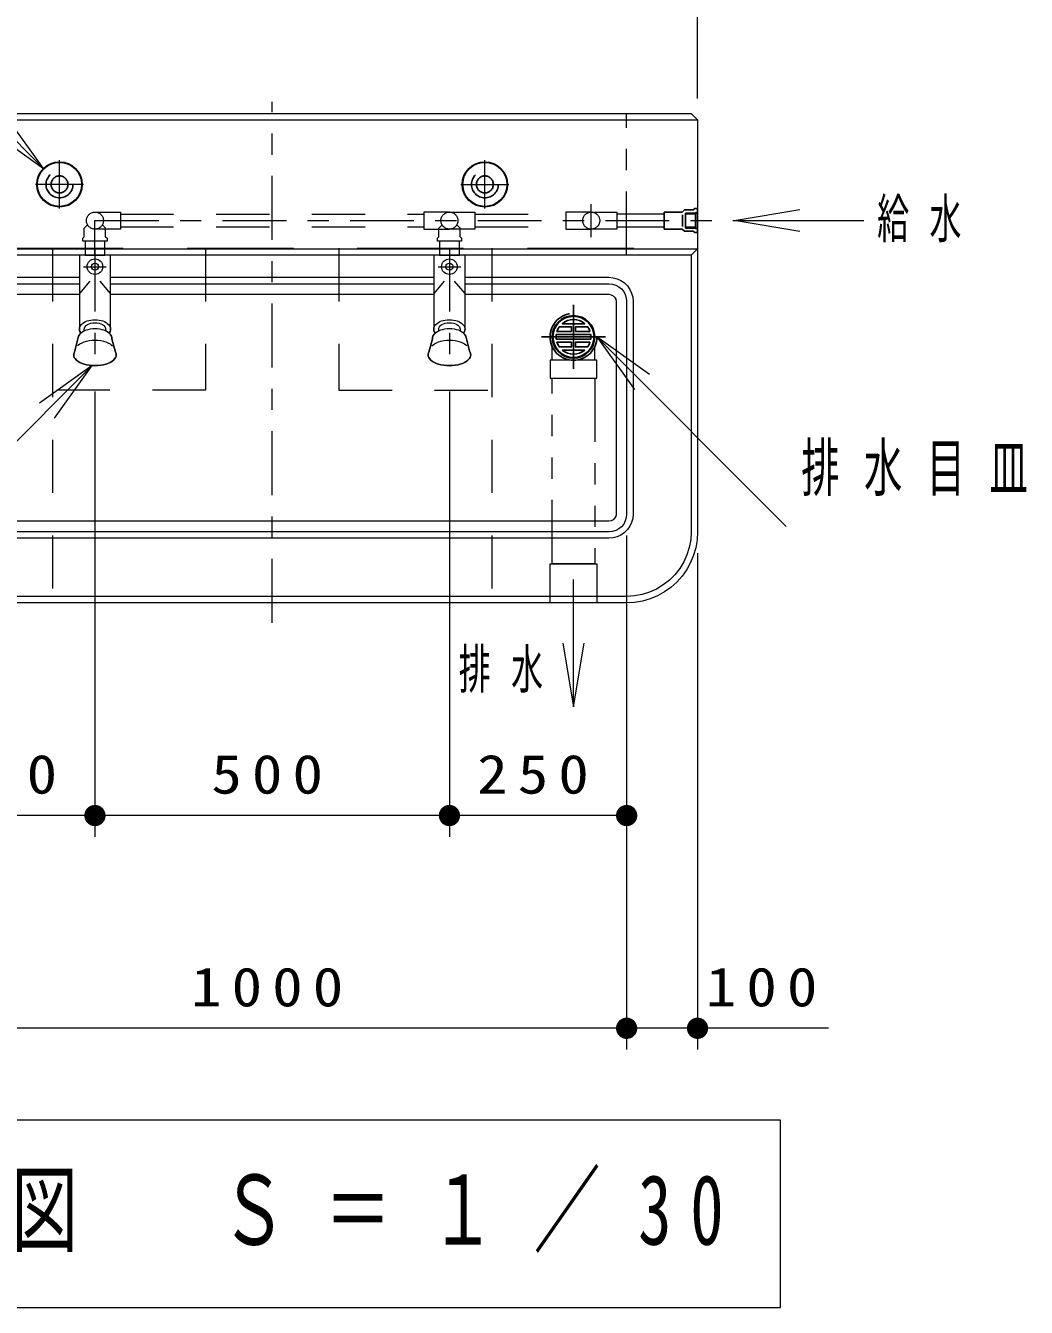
# Model space of a CAD drawing. Units: millimetres on the paper, scale 1:30. Extents: x -385 to 0, y 0 to 338.
# Drawn here: x -309.8 to -262.8, y 176.4 to 236.6 of the extents above; entities that cross this region are included whole.
import ezdxf

# ---------------------------------------------------------------- set-up
doc = ezdxf.new("R2010")
doc.units = ezdxf.units.MM
for name, pattern in [('USER1', [4.5, 2.5, -2]), ('USER2', [6, 3, -1, 1, -1]), ('USER3', [8, 3, -1, 1, -1, 1, -1]), ('USER4', [8, 5, -3])]:
    doc.linetypes.add(name, pattern=pattern)
doc.layers.add('LY_1', color=7, linetype='Continuous', lineweight=13)
doc.styles.add('ＭＳ ゴシック', font='')
doc.styles.get('ＭＳ ゴシック').set_extended_font_data('MS Gothic')

# ---------------------------------------------------------------- blocks, each defined once
blk = doc.blocks.new('filled_dot')
at = {"color": 0, "linetype": 'Continuous', "lineweight": -2, "const_width": 1.25}
blk.add_lwpolyline([(-0.625, 0, 1), (0.625, 0, 1)], format="xyb", close=True, dxfattribs=at)
blk = doc.blocks.new('open_arrow')
at = {"color": 0, "linetype": 'Continuous', "lineweight": -2}
blk.add_lwpolyline([(7.5, 1.25), (0, 0), (7.5, -1.25)], dxfattribs=at)

msp = doc.modelspace()

# ---------------------------------------------------------------- linework, layer by layer
at = {"layer": 'LY_1'}
for p, q in [((-308.997, 229.936), (-326.233, 247.172)), ((-278.243, 233.215), (-278.243, 243.515)), ((-276.431, 227.481), (-270.431, 227.481)), ((-305.843, 224.515), (-290.643, 224.515)), ((-305.843, 224.015), (-290.643, 224.015)), ((-282.976, 222.015), (-274.069, 213.107)), ((-306.711, 220.666), (-331.449, 195.928)), ((-306.576, 219.455), (-306.576, 198.515)), ((-289.909, 219.455), (-289.909, 198.515)), ((-281.576, 212.681), (-281.576, 198.515)), ((-278.243, 211.848), (-278.243, 188.515)), ((-284.076, 204.618), (-284.076, 210.618)), ((-306.576, 199.515), (-314.909, 199.515)), ((-289.909, 199.515), (-306.576, 199.515)), ((-281.576, 199.515), (-289.909, 199.515)), ((-281.576, 198.515), (-281.576, 188.515)), ((-281.576, 189.515), (-314.909, 189.515)), ((-272.078, 189.515), (-281.576, 189.515)), ((-274.343, 185.197), (-322.143, 185.197)), ((-274.343, 176.397), (-274.343, 185.197)), ((-322.143, 176.397), (-274.343, 176.397))]:
    msp.add_line(p, q, dxfattribs=at)
at = {"layer": 'LY_1', "color": 4, "linetype": 'USER2'}
for p, q in [((-298.243, 208.579), (-298.243, 233.063)), ((-283.243, 226.707), (-283.243, 228.256))]:
    msp.add_line(p, q, dxfattribs=at)
at = {"layer": 'LY_1', "color": 253}
for p, q in [((-318.243, 232.215), (-278.243, 232.215)), ((-318.243, 226.148), (-278.243, 226.148)), ((-305.843, 224.815), (-290.643, 224.815)), ((-306.816, 224.635), (-307.309, 224.048)), ((-305.843, 224.048), (-306.336, 224.635)), ((-290.149, 224.635), (-290.643, 224.048)), ((-289.176, 224.048), (-289.669, 224.635))]:
    msp.add_line(p, q, dxfattribs=at)
at = {"layer": 'LY_1', "color": 253, "linetype": 'USER3'}
msp.add_line((-281.576, 225.848), (-281.576, 232.515), dxfattribs=at)
at = {"layer": 'LY_1', "color": 253, "linetype": 'USER2'}
for p, q in [((-308.243, 228.048), (-308.243, 230.315)), ((-288.243, 228.048), (-288.243, 230.315)), ((-307.109, 229.181), (-309.376, 229.181)), ((-289.376, 229.181), (-287.109, 229.181)), ((-306.576, 226.202), (-306.576, 220.455)), ((-289.909, 226.202), (-289.909, 220.455)), ((-307.109, 225.315), (-306.043, 225.315)), ((-290.443, 225.315), (-289.376, 225.315))]:
    msp.add_line(p, q, dxfattribs=at)
at = {"layer": 'LY_1', "color": 4, "linetype": 'USER1'}
for p, q in [((-305.376, 227.781), (-291.109, 227.781)), ((-288.709, 227.781), (-284.443, 227.781)), ((-279.809, 227.781), (-282.043, 227.781)), ((-307.076, 227.131), (-306.924, 227.284)), ((-306.076, 227.131), (-306.228, 227.284)), ((-305.376, 227.181), (-291.109, 227.181)), ((-290.409, 227.131), (-290.257, 227.284)), ((-289.409, 227.131), (-289.562, 227.284)), ((-288.709, 227.181), (-284.443, 227.181)), ((-282.043, 227.181), (-279.809, 227.181)), ((-307.143, 226.648), (-307.076, 226.715)), ((-307.143, 226.515), (-307.143, 226.648)), ((-307.076, 226.715), (-307.076, 227.131)), ((-306.076, 226.715), (-306.076, 227.131)), ((-306.076, 226.715), (-306.009, 226.648)), ((-306.009, 226.648), (-306.009, 226.515)), ((-290.476, 226.648), (-290.409, 226.715)), ((-290.476, 226.515), (-290.476, 226.648)), ((-290.409, 226.715), (-290.409, 227.131)), ((-289.409, 226.715), (-289.409, 227.131)), ((-289.409, 226.715), (-289.343, 226.648)), ((-289.343, 226.648), (-289.343, 226.515)), ((-306.009, 226.515), (-307.143, 226.515)), ((-289.343, 226.515), (-290.476, 226.515))]:
    msp.add_line(p, q, dxfattribs=at)
at = {"layer": 'LY_1', "color": 4, "linetype": 'USER3', "lineweight": 25}
msp.add_line((-278.943, 227.204), (-278.943, 227.759), dxfattribs=at)
at = {"layer": 'LY_1', "color": 4, "linetype": 'USER4', "lineweight": 25}
for p, q in [((-278.809, 227.831), (-278.809, 227.132)), ((-278.809, 227.831), (-278.343, 227.831)), ((-278.809, 227.792), (-278.343, 227.792)), ((-278.343, 227.848), (-278.243, 227.848)), ((-278.343, 227.848), (-278.343, 227.115)), ((-278.809, 227.171), (-278.343, 227.171)), ((-278.809, 227.132), (-278.343, 227.132)), ((-278.343, 227.115), (-278.243, 227.115))]:
    msp.add_line(p, q, dxfattribs=at)
at = {"layer": 'LY_1', "linetype": 'USER4'}
msp.add_line((-318.243, 226.181), (-278.243, 226.181), dxfattribs=at)
at = {"layer": 'LY_1', "color": 253, "linetype": 'USER1'}
for p, q in [((-308.576, 226.181), (-308.576, 209.515)), ((-287.909, 226.181), (-287.909, 209.515))]:
    msp.add_line(p, q, dxfattribs=at)
at = {"layer": 'LY_1', "color": 3, "linetype": 'USER2', "lineweight": 25}
for p, q in [((-284.076, 223.515), (-284.076, 220.515)), ((-282.576, 222.015), (-285.576, 222.015))]:
    msp.add_line(p, q, dxfattribs=at)
at = {"layer": 'LY_1', "color": 3, "lineweight": 25}
for p, q in [((-284.609, 222.633), (-283.543, 222.633)), ((-284.609, 221.396), (-283.543, 221.396))]:
    msp.add_line(p, q, dxfattribs=at)
at = {"layer": 'LY_1', "color": 3, "linetype": 'USER3'}
for p, q in [((-285.076, 220.915), (-285.076, 221.557)), ((-283.076, 220.915), (-283.076, 221.557))]:
    msp.add_line(p, q, dxfattribs=at)
at = {"layer": 'LY_1'}
for points in [[(-318.243, 226.148), (-318.243, 232.215), (-317.943, 232.515), (-278.543, 232.515), (-278.243, 232.215), (-278.243, 226.148), (-278.543, 225.848), (-317.943, 225.848)], [(-307.309, 225.848), (-307.309, 222.381), (-307.304, 222.327), (-307.287, 222.275), (-307.261, 222.227), (-307.25, 222.211), (-307.238, 222.195), (-307.283, 222.149), (-307.323, 222.097), (-307.352, 222.045), (-307.37, 221.988), (-307.376, 221.928), (-307.541, 221.302), (-307.56, 221.26), (-307.572, 221.215), (-307.576, 221.168), (-307.569, 221.107), (-307.548, 221.048), (-307.514, 220.996), (-307.446, 220.923), (-307.369, 220.861), (-307.283, 220.81), (-307.185, 220.766), (-307.084, 220.73), (-306.98, 220.703), (-306.846, 220.68), (-306.711, 220.666), (-306.576, 220.661), (-306.44, 220.666), (-306.305, 220.68), (-306.172, 220.703), (-306.068, 220.73), (-305.967, 220.766), (-305.869, 220.81), (-305.783, 220.861), (-305.706, 220.923), (-305.637, 220.996), (-305.604, 221.048), (-305.583, 221.107), (-305.576, 221.168), (-305.58, 221.215), (-305.592, 221.26), (-305.611, 221.302), (-305.776, 221.928), (-305.782, 221.988), (-305.8, 222.045), (-305.829, 222.097), (-305.869, 222.149), (-305.914, 222.195), (-305.902, 222.211), (-305.891, 222.227), (-305.864, 222.275), (-305.848, 222.327), (-305.843, 222.381), (-305.843, 225.848)], [(-290.643, 225.848), (-290.643, 222.381), (-290.637, 222.327), (-290.621, 222.275), (-290.594, 222.227), (-290.583, 222.211), (-290.571, 222.195), (-290.617, 222.149), (-290.657, 222.097), (-290.685, 222.045), (-290.703, 221.988), (-290.709, 221.928), (-290.874, 221.302), (-290.893, 221.26), (-290.905, 221.215), (-290.909, 221.168), (-290.902, 221.107), (-290.881, 221.048), (-290.848, 220.996), (-290.78, 220.923), (-290.702, 220.861), (-290.616, 220.81), (-290.519, 220.766), (-290.417, 220.73), (-290.313, 220.703), (-290.18, 220.68), (-290.045, 220.666), (-289.909, 220.661), (-289.774, 220.666), (-289.639, 220.68), (-289.505, 220.703), (-289.401, 220.73), (-289.3, 220.766), (-289.202, 220.81), (-289.117, 220.861), (-289.039, 220.923), (-288.971, 220.996), (-288.937, 221.048), (-288.916, 221.107), (-288.909, 221.168), (-288.913, 221.215), (-288.925, 221.26), (-288.944, 221.302), (-289.109, 221.928), (-289.115, 221.988), (-289.133, 222.045), (-289.162, 222.097), (-289.202, 222.149), (-289.247, 222.195), (-289.235, 222.211), (-289.224, 222.227), (-289.198, 222.275), (-289.181, 222.327), (-289.176, 222.381), (-289.176, 225.848)]]:
    msp.add_lwpolyline(points, close=True, dxfattribs=at)
at = {"layer": 'LY_1', "color": 4, "linetype": 'USER1'}
for points in [[(-306.576, 227.881), (-305.376, 227.881), (-305.376, 227.081), (-306.576, 227.081)], [(-289.909, 227.881), (-291.109, 227.881), (-291.109, 227.081), (-289.909, 227.081)], [(-289.909, 227.881), (-288.709, 227.881), (-288.709, 227.081), (-289.909, 227.081)], [(-283.243, 227.881), (-284.443, 227.881), (-284.443, 227.081), (-283.243, 227.081)], [(-283.243, 227.881), (-282.043, 227.881), (-282.043, 227.081), (-283.243, 227.081)]]:
    msp.add_lwpolyline(points, dxfattribs=at)
at = {"layer": 'LY_1', "color": 4, "lineweight": 25}
msp.add_lwpolyline([(-279.809, 227.881), (-278.959, 227.881), (-278.859, 227.981), (-278.443, 227.981), (-278.376, 228.048), (-278.243, 228.048), (-278.243, 226.915), (-278.376, 226.915), (-278.443, 226.981), (-278.859, 226.981), (-278.959, 227.081), (-279.809, 227.081)], close=True, dxfattribs=at)
at = {"layer": 'LY_1', "color": 4, "linetype": 'USER2'}
msp.add_lwpolyline([(-306.576, 225.848), (-306.576, 227.481), (-276.431, 227.481)], dxfattribs=at)
at = {"layer": 'LY_1'}
for points in [[(-278.243, 226.181), (-278.243, 212.848), (-278.264, 212.475), (-278.326, 212.106), (-278.43, 211.747), (-278.573, 211.402), (-278.753, 211.075), (-278.97, 210.77), (-279.219, 210.491), (-279.498, 210.242), (-279.802, 210.026), (-280.13, 209.845), (-280.475, 209.702), (-280.834, 209.598), (-281.203, 209.536), (-281.576, 209.515), (-314.909, 209.515)], [(-289.176, 224.515), (-282.409, 224.515), (-282.247, 224.499), (-282.09, 224.451), (-281.946, 224.374), (-281.82, 224.271), (-281.716, 224.144), (-281.639, 224), (-281.592, 223.844), (-281.576, 223.681), (-281.576, 213.681), (-281.592, 213.519), (-281.639, 213.363), (-281.716, 213.218), (-281.82, 213.092), (-281.946, 212.989), (-282.09, 212.912), (-282.247, 212.864), (-282.409, 212.848), (-314.076, 212.848)], [(-314.076, 224.515), (-307.309, 224.515)], [(-289.176, 224.015), (-282.409, 224.015), (-282.306, 223.998), (-282.213, 223.951), (-282.14, 223.877), (-282.092, 223.784), (-282.076, 223.681), (-282.076, 213.681), (-282.092, 213.578), (-282.14, 213.486), (-282.213, 213.412), (-282.306, 213.364), (-282.409, 213.348), (-314.076, 213.348)], [(-314.076, 224.015), (-307.309, 224.015)]]:
    msp.add_lwpolyline(points, dxfattribs=at)
at = {"layer": 'LY_1', "color": 253, "linetype": 'USER1'}
for points in [[(-301.376, 226.181), (-301.376, 219.515), (-308.576, 219.515)], [(-295.109, 226.181), (-295.109, 219.515), (-287.909, 219.515)]]:
    msp.add_lwpolyline(points, dxfattribs=at)
at = {"layer": 'LY_1', "color": 4, "linetype": 'USER1'}
for points in [[(-306.109, 226.515), (-307.043, 226.515), (-307.043, 225.848), (-306.109, 225.848)], [(-289.443, 226.515), (-290.376, 226.515), (-290.376, 225.848), (-289.443, 225.848)]]:
    msp.add_lwpolyline(points, close=True, dxfattribs=at)
at = {"layer": 'LY_1', "color": 253}
for points in [[(-278.543, 225.848), (-278.543, 212.848), (-278.565, 212.483), (-278.631, 212.122), (-278.74, 211.772), (-278.89, 211.438), (-279.08, 211.125), (-279.305, 210.837), (-279.564, 210.578), (-279.853, 210.352), (-280.166, 210.162), (-280.5, 210.012), (-280.85, 209.903), (-281.21, 209.837), (-281.576, 209.815), (-314.909, 209.815)], [(-305.843, 222.381), (-305.843, 225.848), (-307.309, 225.848), (-307.309, 222.381)], [(-289.176, 222.381), (-289.176, 225.848), (-290.643, 225.848), (-290.643, 222.381)], [(-289.176, 224.815), (-282.409, 224.815), (-282.212, 224.798), (-282.022, 224.746), (-281.843, 224.663), (-281.681, 224.55), (-281.541, 224.41), (-281.428, 224.248), (-281.344, 224.069), (-281.293, 223.878), (-281.276, 223.681), (-281.276, 213.681), (-281.293, 213.485), (-281.344, 213.294), (-281.428, 213.115), (-281.541, 212.953), (-281.681, 212.813), (-281.843, 212.7), (-282.022, 212.616), (-282.212, 212.565), (-282.409, 212.548), (-314.076, 212.548)], [(-314.076, 224.815), (-307.309, 224.815)], [(-307.238, 222.196), (-307.25, 222.211), (-307.261, 222.227), (-307.287, 222.275), (-307.304, 222.327), (-307.309, 222.381), (-307.304, 222.436), (-307.287, 222.488), (-307.261, 222.536), (-307.213, 222.596), (-307.157, 222.649), (-307.094, 222.693), (-307.023, 222.731), (-306.948, 222.762), (-306.87, 222.786), (-306.773, 222.805), (-306.675, 222.817), (-306.576, 222.821), (-306.477, 222.817), (-306.379, 222.805), (-306.282, 222.786), (-306.204, 222.762), (-306.129, 222.731), (-306.057, 222.693), (-305.995, 222.649), (-305.939, 222.596), (-305.891, 222.536), (-305.864, 222.488), (-305.848, 222.436), (-305.843, 222.381), (-305.848, 222.327), (-305.864, 222.275), (-305.891, 222.227), (-305.902, 222.211), (-305.914, 222.196)], [(-307.076, 222.303), (-307.076, 222.381), (-307.072, 222.419), (-307.061, 222.454), (-307.043, 222.487), (-307.01, 222.528), (-306.972, 222.564), (-306.929, 222.594), (-306.855, 222.631), (-306.776, 222.657), (-306.677, 222.675), (-306.576, 222.681), (-306.475, 222.675), (-306.376, 222.657), (-306.297, 222.631), (-306.222, 222.594), (-306.18, 222.564), (-306.141, 222.528), (-306.109, 222.487), (-306.091, 222.454), (-306.08, 222.419), (-306.076, 222.381), (-306.076, 222.303)], [(-290.571, 222.196), (-290.583, 222.211), (-290.594, 222.227), (-290.621, 222.275), (-290.637, 222.327), (-290.643, 222.381), (-290.637, 222.436), (-290.621, 222.488), (-290.594, 222.536), (-290.546, 222.596), (-290.491, 222.649), (-290.428, 222.693), (-290.356, 222.731), (-290.281, 222.762), (-290.203, 222.786), (-290.106, 222.805), (-290.008, 222.817), (-289.909, 222.821), (-289.81, 222.817), (-289.712, 222.805), (-289.615, 222.786), (-289.538, 222.762), (-289.462, 222.731), (-289.391, 222.693), (-289.328, 222.649), (-289.272, 222.596), (-289.224, 222.536), (-289.198, 222.488), (-289.181, 222.436), (-289.176, 222.381), (-289.181, 222.327), (-289.198, 222.275), (-289.224, 222.227), (-289.235, 222.211), (-289.247, 222.196)], [(-290.409, 222.303), (-290.409, 222.381), (-290.405, 222.419), (-290.394, 222.454), (-290.376, 222.487), (-290.344, 222.528), (-290.306, 222.564), (-290.263, 222.594), (-290.189, 222.631), (-290.11, 222.657), (-290.01, 222.675), (-289.909, 222.681), (-289.808, 222.675), (-289.709, 222.657), (-289.63, 222.631), (-289.556, 222.594), (-289.513, 222.564), (-289.475, 222.528), (-289.442, 222.487), (-289.424, 222.454), (-289.413, 222.419), (-289.409, 222.381), (-289.409, 222.303)], [(-307.401, 221.598), (-307.344, 221.645), (-307.283, 221.686), (-307.185, 221.738), (-307.083, 221.78), (-306.977, 221.812), (-306.844, 221.84), (-306.711, 221.856), (-306.576, 221.862)], [(-306.576, 221.862), (-306.441, 221.856), (-306.307, 221.84), (-306.175, 221.812), (-306.069, 221.78), (-305.967, 221.738), (-305.869, 221.686), (-305.808, 221.645), (-305.751, 221.598)], [(-290.734, 221.598), (-290.677, 221.645), (-290.616, 221.686), (-290.519, 221.738), (-290.416, 221.78), (-290.31, 221.812), (-290.178, 221.84), (-290.044, 221.856), (-289.909, 221.862)], [(-289.909, 221.862), (-289.775, 221.856), (-289.641, 221.84), (-289.509, 221.812), (-289.402, 221.78), (-289.3, 221.738), (-289.202, 221.686), (-289.141, 221.645), (-289.085, 221.598)]]:
    msp.add_lwpolyline(points, dxfattribs=at)
for points in [[(-306.576, 220.662), (-306.711, 220.666), (-306.846, 220.68), (-306.98, 220.703), (-307.084, 220.73), (-307.185, 220.766), (-307.283, 220.81), (-307.369, 220.861), (-307.446, 220.923), (-307.514, 220.996), (-307.548, 221.048), (-307.569, 221.107), (-307.576, 221.168), (-307.572, 221.215), (-307.56, 221.26), (-307.541, 221.302), (-307.376, 221.928), (-307.37, 221.988), (-307.352, 222.045), (-307.323, 222.097), (-307.271, 222.162), (-307.21, 222.22), (-307.142, 222.268), (-307.063, 222.309), (-306.981, 222.343), (-306.896, 222.369), (-306.791, 222.391), (-306.684, 222.404), (-306.576, 222.408), (-306.468, 222.404), (-306.361, 222.391), (-306.255, 222.369), (-306.17, 222.343), (-306.088, 222.309), (-306.01, 222.268), (-305.942, 222.22), (-305.881, 222.162), (-305.829, 222.097), (-305.8, 222.045), (-305.782, 221.988), (-305.776, 221.928), (-305.611, 221.302), (-305.592, 221.26), (-305.58, 221.215), (-305.576, 221.168), (-305.583, 221.107), (-305.604, 221.048), (-305.637, 220.996), (-305.706, 220.923), (-305.783, 220.861), (-305.869, 220.81), (-305.967, 220.766), (-306.068, 220.73), (-306.172, 220.703), (-306.305, 220.68), (-306.44, 220.666)], [(-289.909, 220.662), (-290.045, 220.666), (-290.18, 220.68), (-290.313, 220.703), (-290.417, 220.73), (-290.519, 220.766), (-290.616, 220.81), (-290.702, 220.861), (-290.78, 220.923), (-290.848, 220.996), (-290.881, 221.048), (-290.902, 221.107), (-290.909, 221.168), (-290.905, 221.215), (-290.893, 221.26), (-290.874, 221.302), (-290.709, 221.928), (-290.703, 221.988), (-290.685, 222.045), (-290.657, 222.097), (-290.604, 222.162), (-290.543, 222.22), (-290.475, 222.268), (-290.397, 222.309), (-290.315, 222.343), (-290.23, 222.369), (-290.124, 222.391), (-290.017, 222.404), (-289.909, 222.408), (-289.801, 222.404), (-289.694, 222.391), (-289.589, 222.369), (-289.504, 222.343), (-289.422, 222.309), (-289.344, 222.268), (-289.275, 222.22), (-289.214, 222.162), (-289.162, 222.097), (-289.133, 222.045), (-289.115, 221.988), (-289.109, 221.928), (-288.944, 221.302), (-288.925, 221.26), (-288.913, 221.215), (-288.909, 221.168), (-288.916, 221.107), (-288.937, 221.048), (-288.971, 220.996), (-289.039, 220.923), (-289.117, 220.861), (-289.202, 220.81), (-289.3, 220.766), (-289.401, 220.73), (-289.505, 220.703), (-289.639, 220.68), (-289.774, 220.666)]]:
    msp.add_lwpolyline(points, close=True, dxfattribs=at)
at = {"layer": 'LY_1', "color": 3, "lineweight": 25}
for points in [[(-284.167, 222.27), (-284.852, 222.27), (-284.823, 222.345), (-284.787, 222.417), (-284.744, 222.485), (-284.167, 222.485)], [(-283.3, 222.27), (-283.985, 222.27), (-283.985, 222.485), (-283.408, 222.485), (-283.365, 222.417), (-283.329, 222.345)], [(-284.885, 222.122), (-283.266, 222.122), (-283.26, 222.051), (-283.26, 221.979), (-283.266, 221.907), (-284.885, 221.907), (-284.892, 221.979), (-284.892, 222.051)], [(-284.167, 221.759), (-284.852, 221.759), (-284.823, 221.684), (-284.787, 221.612), (-284.744, 221.544), (-284.167, 221.544)], [(-283.3, 221.759), (-283.985, 221.759), (-283.985, 221.544), (-283.408, 221.544), (-283.365, 221.612), (-283.329, 221.684)]]:
    msp.add_lwpolyline(points, close=True, dxfattribs=at)
at = {"layer": 'LY_1', "color": 3, "linetype": 'USER3'}
for points in [[(-285.176, 220.915), (-285.176, 220.081), (-282.976, 220.081), (-282.976, 220.915)], [(-285.176, 211.348), (-282.976, 211.348), (-282.976, 209.515), (-285.176, 209.515)]]:
    msp.add_lwpolyline(points, close=True, dxfattribs=at)
msp.add_lwpolyline([(-283.076, 220.081), (-283.076, 211.348), (-285.076, 211.348), (-285.076, 220.081)], dxfattribs=at)
at = {"layer": 'LY_1', "color": 253}
for centre, radius in [((-308.243, 229.181), 1.067), ((-308.243, 229.181), 1.033), ((-288.243, 229.181), 1.067), ((-288.243, 229.181), 1.033), ((-306.576, 225.315), 0.367), ((-306.576, 225.315), 0.167), ((-289.909, 225.315), 0.367), ((-289.909, 225.315), 0.167)]:
    msp.add_circle(centre, radius, dxfattribs=at)
at = {"layer": 'LY_1', "color": 253, "linetype": 'USER1', "lineweight": 25}
for centre, radius in [((-308.243, 229.181), 0.633), ((-308.243, 229.181), 0.4), ((-288.243, 229.181), 0.633), ((-288.243, 229.181), 0.4)]:
    msp.add_circle(centre, radius, dxfattribs=at)
at = {"layer": 'LY_1', "color": 4, "linetype": 'USER1'}
for centre in [(-306.576, 227.481), (-289.909, 227.481), (-283.243, 227.481)]:
    msp.add_circle(centre, 0.4, dxfattribs=at)
at = {"layer": 'LY_1', "color": 3, "linetype": 'USER4', "lineweight": 25}
msp.add_circle((-284.076, 222.015), 1.1, dxfattribs=at)
at = {"layer": 'LY_1', "color": 110, "lineweight": 25}
msp.add_circle((-284.076, 222.015), 1, dxfattribs=at)
at = {"layer": 'LY_1', "color": 3, "lineweight": 25}
msp.add_circle((-284.076, 222.015), 0.967, dxfattribs=at)
for start, end in [(49.23285, 130.76715), (229.23285, 310.76715)]:
    msp.add_arc((-284.076, 222.015), 0.817, start, end, dxfattribs=at)

# ---------------------------------------------------------------- block references
at = {"layer": 'LY_1', "xscale": 0.4, "yscale": 0.4}
for name, p, rotation in [('open_arrow', (-308.997, 229.936), 135), ('open_arrow', (-282.976, 222.015), 315), ('open_arrow', (-306.711, 220.666), 225), ('open_arrow', (-284.076, 204.618), 90), ('filled_dot', (-306.576, 199.515), 180), ('filled_dot', (-289.909, 199.515), 180), ('filled_dot', (-281.576, 199.515), 180), ('filled_dot', (-281.576, 189.515), 180), ('filled_dot', (-278.243, 189.515), 180)]:
    msp.add_blockref(name, p, dxfattribs=dict(at, rotation=rotation))
for name, p in [('open_arrow', (-276.431, 227.481)), ('filled_dot', (-306.576, 199.515)), ('filled_dot', (-289.909, 199.515)), ('filled_dot', (-281.576, 189.515))]:
    msp.add_blockref(name, p, dxfattribs=at)

# ---------------------------------------------------------------- texts
at = {"layer": 'LY_1', "style": 'ＭＳ ゴシック'}
for s, insert, char_height, attachment_point in [('\\T1.64;\\W0.6;給水', (-269.797, 227.481), 1.833, 4), ('\\T1.64;\\W0.6;排水目皿', (-273.367, 215.757), 2.199, 4), ('\\T1.64;\\W0.6;排水', (-289.47, 206.306), 1.833, 4), ('\\T1.33;\\W1.15;250', (-310.743, 200.515), 1.833, 8), ('\\T1.33;\\W1.15;500', (-298.243, 200.515), 1.833, 8), ('\\T1.33;\\W1.15;250', (-285.743, 200.515), 1.833, 8), ('\\T1.33;\\W1.15;1000', (-298.243, 190.515), 1.833, 8), ('\\T1.33;\\W1.15;100', (-274.995, 190.515), 1.833, 8), ('\\T1.56;\\W0.7;平面図\u3000Ｓ＝１／30', (-298.243, 180.797), 3.299, 5)]:
    msp.add_mtext(s, dxfattribs=dict(at, insert=insert, char_height=char_height, attachment_point=attachment_point))

doc.saveas('drawing.dxf')
